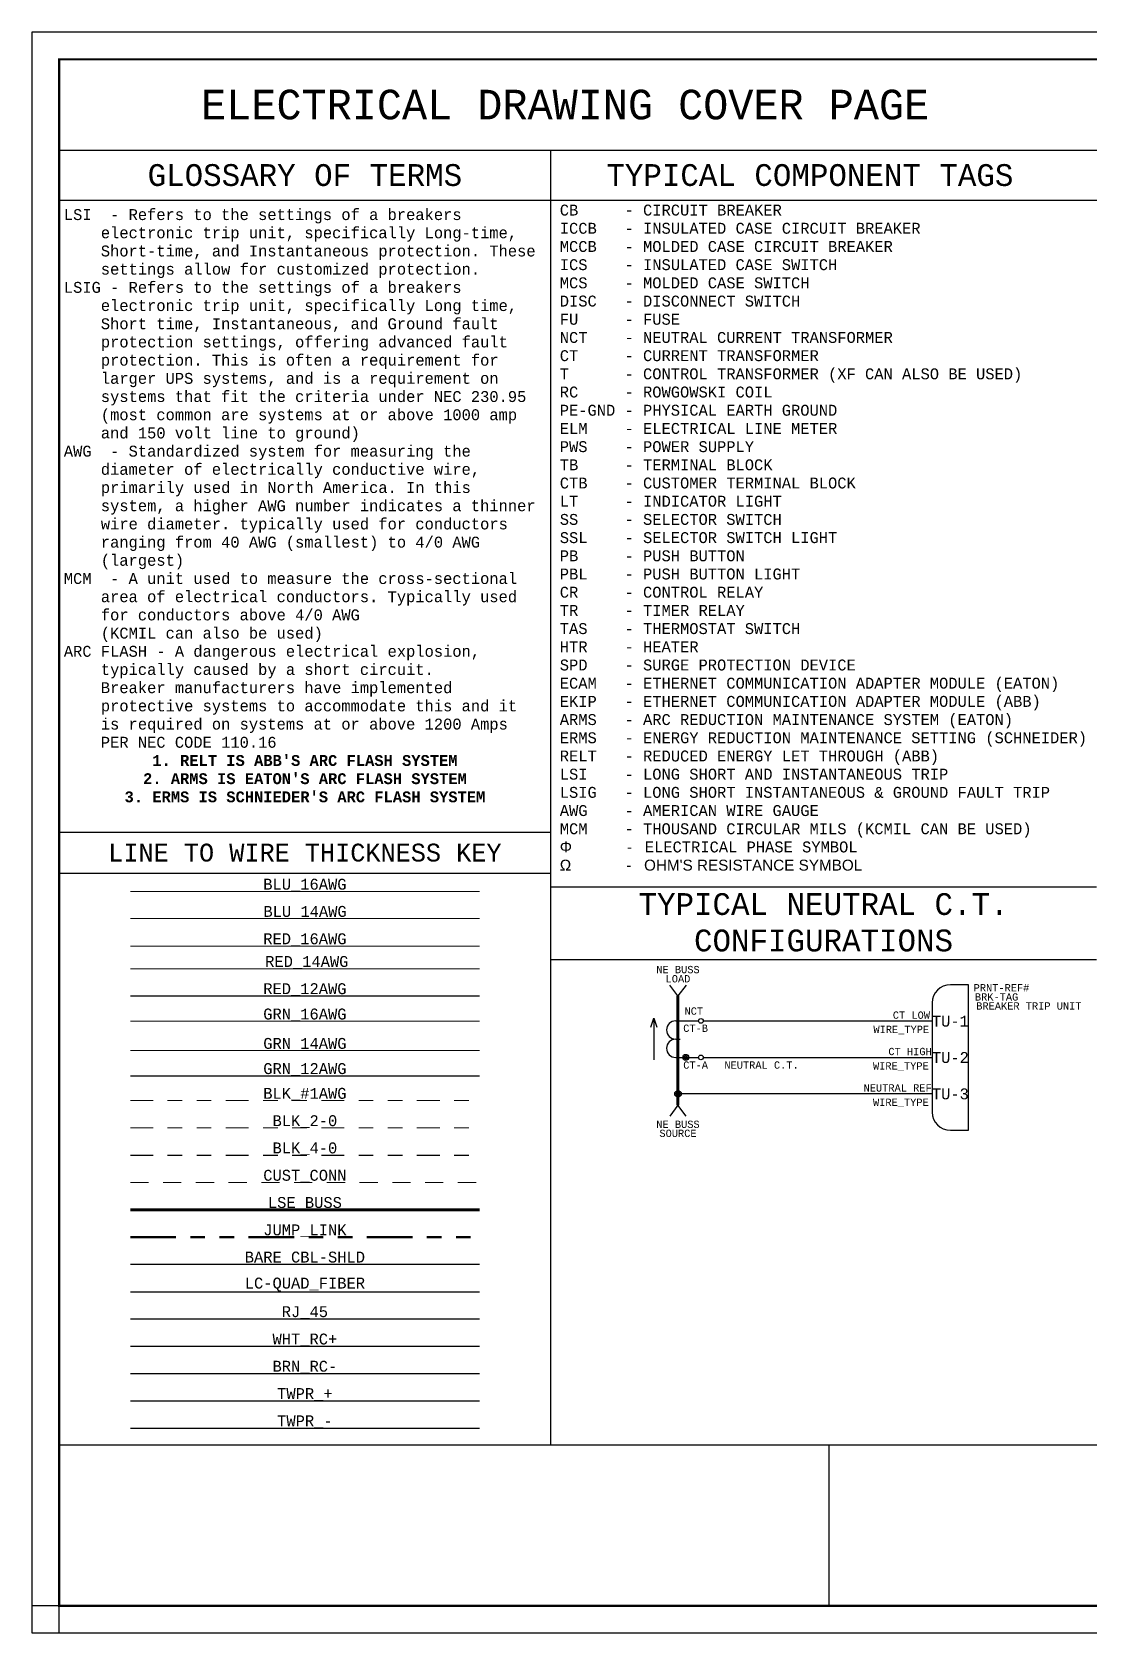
# Model space of a CAD drawing. Header units: inches. Extents: x -0.2 to 16.8, y -0.2 to 10.8.
# Drawn here: x -0.19 to 7.07, y -0.19 to 10.81 of the extents above; entities that cross this region are included whole.
import ezdxf
from ezdxf.enums import TextEntityAlignment as Align

# ---------------------------------------------------------------- set-up
doc = ezdxf.new("R2010")
doc.units = ezdxf.units.IN
doc.header["$LTSCALE"] = 0.25
doc.header["$MEASUREMENT"] = 0
for name, pattern in [('DASHED', [0.75, 0.5, -0.25]), ('PHANTOM', [2.5, 1.25, -0.25, 0.25, -0.25, 0.25, -0.25]), ('PHANTOM2', [1.25, 0.625, -0.125, 0.125, -0.125, 0.125, -0.125])]:
    doc.linetypes.add(name, pattern=pattern)
doc.layers.get('0').update_dxf_attribs({"linetype": 'CONTINUOUS'})
for name, color, linetype in [('BARE_CBL-SHLD', 3, 'Undefined Signal'), ('DESC', 150, 'CONTINUOUS'), ('DESCCHILD', 20, 'CONTINUOUS'), ('LC-QUAD_FIBER', 2, 'Internal System Link'), ('MISC', 7, 'CONTINUOUS'), ('RJ_45', 4, 'Capillary Tubing'), ('SYMS', 7, 'CONTINUOUS'), ('TAGFIXED', 7, 'CONTINUOUS'), ('TAGS', 150, 'CONTINUOUS'), ('TERMS', 123, 'CONTINUOUS'), ('TITLEBLOCK', 7, 'CONTINUOUS'), ('TWPR_+', 7, 'Electric Signal 2'), ('TWPR_-', 20, 'Electric Binary'), ('WHT_RC+', 7, 'Electric Signal 2'), ('WIRE_TYPE', 7, 'CONTINUOUS'), ('XREFCHILD', 134, 'CONTINUOUS')]:
    doc.layers.add(name, color=color, linetype=linetype)
for name, color, linetype, lineweight in [('BLK_#1AWG', 4, 'PHANTOM2', 9), ('BLK_2-0', 4, 'PHANTOM2', 20), ('BLK_4-0', 4, 'PHANTOM2', 30), ('BLU_14AWG', 5, 'CONTINUOUS', 20), ('BLU_16AWG', 5, 'CONTINUOUS', 9), ('CUST_CONN', 51, 'DASHED', 15), ('GRN_12AWG', 3, 'CONTINUOUS', 30), ('GRN_14AWG', 3, 'CONTINUOUS', 20), ('GRN_16AWG', 3, 'CONTINUOUS', 9), ('JUMP_LINK', 6, 'PHANTOM', 50), ('LSE_BUSS', 6, 'CONTINUOUS', 70), ('RED_12AWG', 1, 'CONTINUOUS', 30), ('RED_14AWG', 1, 'CONTINUOUS', 20), ('RED_16AWG', 1, 'CONTINUOUS', 9)]:
    doc.layers.add(name, color=color, linetype=linetype, lineweight=lineweight)
doc.layers.add('Border', color=250, linetype='CONTINUOUS', plot=False)
doc.layers.add('BRN_RC-', color=7, linetype='Electric Binary', true_color=0xa52a2a)
doc.styles.add('Mono 821', font='monos.ttf', dxfattribs={"height": 1.8})
doc.styles.get("Standard").update_dxf_attribs({"font": 'SIMPLEX'})
doc.styles.add('WD', font='monosb.ttf')
doc.linetypes.add('Capillary Tubing', pattern='A,0.25,[130,ltypeshp.shx,S=0.1,R=-30,X=0,Y=0],0.001,[130,ltypeshp.shx,S=0.1,R=30,X=0,Y=0],1', length=1.251)
doc.linetypes.add('Electric Binary', pattern='A,0.25,[130,ltypeshp.shx,S=0.1,R=-45,X=0,Y=0],0.04,[130,ltypeshp.shx,S=0.1,R=-45,X=0,Y=0],0.0001,[130,ltypeshp.shx,S=0.1,R=55,X=0,Y=0],0.04,[130,ltypeshp.shx,S=0.1,R=-45,X=0,Y=0],1', length=1.3301)
doc.linetypes.add('Electric Signal 2', pattern='A,0.25,[130,ltypeshp.shx,S=0.1,R=-30,X=0,Y=0],0.04,[130,ltypeshp.shx,S=0.1,R=-30,X=0,Y=0],0.04,[130,ltypeshp.shx,S=0.1,R=-30,X=0,Y=0],1', length=1.33)
doc.linetypes.add('Internal System Link', pattern='A,0.25,-0.1,[133,ltypeshp.shx,S=0.1,R=0,X=-0.1,Y=0],-0.1,0.8', length=1.25)
doc.linetypes.add('Undefined Signal', pattern='A,0.25,[130,ltypeshp.shx,S=0.1,R=-30,X=0,Y=0],1', length=1.25)

# ---------------------------------------------------------------- blocks, each defined once
blk = doc.blocks.new('ECAD_LSE_Custom_TB_2.0')
at = {"layer": 'Border', "linetype": 'Continuous'}
for points in [[(0, 0), (17, 0), (17, 11), (0, 11)], [(0, 0), (0.187, 0), (0.187, 0.187), (0, 0.187)]]:
    blk.add_lwpolyline(points, close=True, dxfattribs=at)
at = {"layer": 'TITLEBLOCK', "linetype": 'Continuous'}
blk.add_line((0.187, 1.293), (16.812, 1.293), dxfattribs=at)
at = {"layer": 'TITLEBLOCK', "color": 7, "linetype": 'Continuous'}
blk.add_line((5.477, 0.187), (5.477, 1.293), dxfattribs=at)
at = {"layer": 'TITLEBLOCK', "color": 7, "linetype": 'Continuous', "const_width": 0.0152}
blk.add_lwpolyline([(0.187, 10.812), (0.187, 0.187), (16.812, 0.187), (16.812, 10.812)], close=True, dxfattribs=at)
at = {"layer": 'TITLEBLOCK', "linetype": 'Continuous', "lineweight": 30, "flags": 104}
blk.add_attdef('SYSTEM_SPECS', text='', height=0.075, dxfattribs=at).set_placement((13.25, 10.719), align=Align.TOP_LEFT)
at = {"layer": 'TITLEBLOCK', "linetype": 'Continuous', "style": 'Mono 821'}
blk.add_attdef('PROJECT_NAME', text='', height=0.1, dxfattribs=at).set_placement((13.508, 1.209), align=Align.MIDDLE_LEFT)
blk.add_attdef('CUSTOMER_DESIGNATION', text='', height=0.1, dxfattribs=at).set_placement((11.25, 1.188), align=Align.TOP_CENTER)
for tag, p in [('CUSTOMER', (14.415, 1)), ('SCALE', (16.09, 0.972)), ('SWBD_AMP_VOLT_KAIC_NEMA', (11.25, 0.938)), ('CUSTOMER_2', (14.415, 0.844)), ('CUSTOMER_3', (14.415, 0.688)), ('QUOTE_NUMBER', (16.064, 0.71)), ('DWG_NUMBER', (16.104, 0.359))]:
    blk.add_attdef(tag, text='', height=0.1, dxfattribs=at).set_placement(p, align=Align.MIDDLE_CENTER)
blk.add_attdef('DWG_TYPE', text='', height=0.1, dxfattribs=at).set_placement((11.25, 0.688), align=Align.BOTTOM_CENTER)
blk = doc.blocks.new('VXF1CT')
for p, q in [((-0.258, 0.188), (-0.024, 0.188)), ((-0.258, 0), (-0.211, 0)), ((-0.258, -0.188), (-0.024, -0.188))]:
    blk.add_line(p, q)
for centre in [(0, 0.187), (0, -0.187)]:
    blk.add_circle(centre, 0.0242)
for centre in [(-0.258, 0.094), (-0.258, -0.094)]:
    blk.add_arc(centre, 0.0938, 90, 270)
at = {"linetype": 'Continuous', "style": 'WD', "flags": 8}
for tag, p in [('TERM02', (-0.034, 0.2)), ('TERM01', (-0.041, -0.173))]:
    blk.add_attdef(tag, text='', height=0.075, dxfattribs=at).set_placement(p, align=Align.RIGHT)
at = {"style": 'WD'}
for tag, p, height, flags in [('X2TERM02', (0, 0.211), 0.00938, 1), ('X1TERM02', (0.024, 0.187), 0.00938, 1), ('FAMILY', (-0.147, 0.143), 0.0075, 9), ('X8TERM01', (0, -0.212), 0.00938, 1), ('X1TERM01', (0.024, -0.188), 0.00938, 1)]:
    blk.add_attdef(tag, p, '', height=height, dxfattribs=dict(at, flags=flags))
for tag, p in [('TYPE', (-0.035, -0.035)), ('INST', (-0.17, -0.316)), ('DESC1', (-0.15, -0.568)), ('LOC', (-0.15, -0.451)), ('DESC2', (-0.15, -0.662))]:
    blk.add_attdef(tag, text='', height=0.075, dxfattribs=at).set_placement(p, align=Align.CENTER)
at = {"linetype": 'Continuous', "style": 'WD', "flags": 9}
for tag, p in [('ASSYCODE', (-0.128, 0.089)), ('MFG', (-0.13, 0.107)), ('CAT', (-0.128, 0.122))]:
    blk.add_attdef(tag, text='', height=0.0075, dxfattribs=at).set_placement(p, align=Align.CENTER)
at = {"style": 'WD'}
for tag, p in [('TAG1', (0.211, 0.023)), ('RATING1', (0.211, -0.094))]:
    blk.add_attdef(tag, p, '', height=0.075, dxfattribs=at)
blk = doc.blocks.new('HCN2_14P_8303')
at = {"layer": 'SYMS', "linetype": 'Continuous'}
for p, q in [((0, 0.25), (-0.125, 0.25)), ((0, -0.75), (0, 0.25)), ((-0.25, 0.125), (-0.25, -0.625)), ((-0.125, -0.75), (0, -0.75))]:
    blk.add_line(p, q, dxfattribs=at)
for centre, start, end in [((-0.125, 0.125), 90, 180), ((-0.125, -0.625), 180, 270)]:
    blk.add_arc(centre, 0.125, start, end, dxfattribs=at)
at = {"layer": 'SYMS', "style": 'WD'}
for tag, p in [('INST', (-0.117, 0.75)), ('LOC', (-0.117, 0.633)), ('DESC1', (-0.117, 0.516)), ('DESC2', (-0.117, 0.422)), ('TAG2', (-0.112, 0.281))]:
    blk.add_attdef(tag, text='', height=0.075, dxfattribs=at).set_placement(p, align=Align.RIGHT)
blk.add_attdef('XREF', (0.75, 0.3), '', height=0.075, dxfattribs=at)
for tag, p, height, flags in [('X2LINK', (-0.125, 0.281), 0.0075, 1), ('ACE_FLAG', (0.036, 0.11), 0.075, 9), ('X4TERM01P', (-0.25, 0), 0.0075, 1), ('FAMILY', (0.036, 0.091), 0.0075, 9), ('X4TERM02P', (-0.25, -0.25), 0.0075, 1), ('X4TERM03P', (-0.25, -0.5), 0.0075, 1), ('X8LINK', (-0.125, -0.781), 0.0075, 1)]:
    blk.add_attdef(tag, p, '', height=height, dxfattribs=dict(at, flags=flags))
at = {"layer": 'SYMS', "linetype": 'Continuous', "style": 'WD', "flags": 8}
for tag, p in [('TERMDESC01P', (-0.325, 0.038)), ('TERMDESC02P', (-0.325, -0.212)), ('TERMDESC03P', (-0.325, -0.462))]:
    blk.add_attdef(tag, text='', height=0.075, dxfattribs=at).set_placement(p, align=Align.RIGHT)
for tag, p in [('TERM01P', (-0.125, 0)), ('TERM02P', (-0.125, -0.25)), ('TERM03P', (-0.125, -0.5))]:
    blk.add_attdef(tag, text='', height=0.075, dxfattribs=at).set_placement(p, align=Align.MIDDLE_CENTER)
at = {"layer": 'SYMS', "color": 7, "style": 'WD'}
for tag, p in [('X4_TINY_DOT_DONT_REMOVE_01P', (-0.25, 0)), ('X4_TINY_DOT_DONT_REMOVE_02P', (-0.25, -0.25)), ('X4_TINY_DOT_DONT_REMOVE_03P', (-0.25, -0.5))]:
    blk.add_attdef(tag, p, '', height=0.075, dxfattribs=at)
at = {"layer": 'SYMS', "linetype": 'Continuous', "style": 'WD', "flags": 1}
blk.add_attdef('WDBLKNAM', (0, 0), '', height=0.01, dxfattribs=at)
at = {"layer": 'SYMS', "linetype": 'Continuous', "style": 'WD', "flags": 8}
for tag, p in [('X4WIRE01P', (-0.325, -0.038)), ('X4WIRE02P', (-0.325, -0.288)), ('X4WIRE03P', (-0.325, -0.538))]:
    blk.add_attdef(tag, text='', height=0.075, dxfattribs=at).set_placement(p, align=Align.TOP_RIGHT)
blk = doc.blocks.new('WDDOT')
for radius in [0.0225, 0.014, 0.00697]:
    blk.add_circle((0, 0), radius)
blk = doc.blocks.new('HA1X2')
for p, q in [((-0.023, -0.07), (0, 0)), ((0, 0), (0.023, -0.07))]:
    blk.add_line(p, q)
at = {"style": 'WD'}
blk.add_attdef('DESC1', text='', height=0.075, dxfattribs=at).set_placement((0, 0.199), align=Align.CENTER)
blk.add_attdef('DESC2', text='', height=0.075, dxfattribs=at).set_placement((0, 0.15), align=Align.TOP_CENTER)
at = {"style": 'WD', "flags": 1}
blk.add_attdef('X8TERM01', (0, 0), '', height=0.0075, dxfattribs=at)
blk = doc.blocks.new('HA1X4Y')
for p, q in [((0, 0), (-0.05625, -0.075)), ((0.05625, -0.075), (0, 0))]:
    blk.add_line(p, q)
at = {"style": 'WD', "flags": 1}
blk.add_attdef('X2TERM01', (0, 0), '', height=0.0075, dxfattribs=at)
at = {"style": 'WD'}
blk.add_attdef('DESC1', text='', height=0.075, dxfattribs=at).set_placement((0, -0.21795), align=Align.CENTER)
blk.add_attdef('DESC2', text='', height=0.075, dxfattribs=at).set_placement((0, -0.25545), align=Align.TOP_CENTER)
blk = doc.blocks.new('HA1X2Y')
for p, q in [((0, 0), (-0.05625, 0.075)), ((0.05625, 0.075), (0, 0))]:
    blk.add_line(p, q)
at = {"style": 'WD'}
blk.add_attdef('DESC1', text='', height=0.075, dxfattribs=at).set_placement((0, 0.2742), align=Align.CENTER)
blk.add_attdef('DESC2', text='', height=0.075, dxfattribs=at).set_placement((0, 0.225), align=Align.TOP_CENTER)
at = {"style": 'WD', "flags": 1}
blk.add_attdef('X8TERM01', (0, 0), '', height=0.0075, dxfattribs=at)

msp = doc.modelspace()

# ---------------------------------------------------------------- linework, layer by layer
at = {"linetype": 'Continuous'}
msp.add_line((4.085, 4.035), (4.085, 3.748), dxfattribs=at)
at = {"layer": 'BARE_CBL-SHLD'}
msp.add_line((0.488, 2.344), (2.887, 2.344), dxfattribs=at)
at = {"layer": 'BLK_#1AWG'}
msp.add_line((0.488, 3.469), (2.887, 3.469), dxfattribs=at)
at = {"layer": 'BLK_2-0'}
msp.add_line((0.488, 3.281), (2.887, 3.281), dxfattribs=at)
at = {"layer": 'BLK_4-0'}
msp.add_line((0.488, 3.094), (2.887, 3.094), dxfattribs=at)
at = {"layer": 'BLU_14AWG'}
msp.add_line((2.887, 4.719), (0.488, 4.719), dxfattribs=at)
at = {"layer": 'BLU_16AWG'}
msp.add_line((0.488, 4.906), (2.887, 4.906), dxfattribs=at)
at = {"layer": 'BRN_RC-'}
msp.add_line((0.488, 1.594), (2.887, 1.594), dxfattribs=at)
at = {"layer": 'CUST_CONN'}
msp.add_line((0.488, 2.906), (2.887, 2.906), dxfattribs=at)
at = {"layer": 'GRN_12AWG'}
msp.add_line((0.488, 3.639), (2.887, 3.639), dxfattribs=at)
at = {"layer": 'GRN_14AWG'}
msp.add_line((0.488, 3.812), (2.887, 3.812), dxfattribs=at)
at = {"layer": 'GRN_16AWG'}
msp.add_line((0.488, 4.014), (2.887, 4.014), dxfattribs=at)
at = {"layer": 'JUMP_LINK'}
msp.add_line((0.488, 2.531), (2.887, 2.531), dxfattribs=at)
at = {"layer": 'LC-QUAD_FIBER'}
msp.add_line((0.488, 2.156), (2.887, 2.156), dxfattribs=at)
at = {"layer": 'LSE_BUSS', "linetype": 'Continuous'}
msp.add_line((4.25, 4.188), (4.25, 3.438), dxfattribs=at)
at = {"layer": 'LSE_BUSS'}
msp.add_line((0.488, 2.719), (2.887, 2.719), dxfattribs=at)
at = {"layer": 'RED_12AWG'}
msp.add_line((0.488, 4.188), (2.887, 4.188), dxfattribs=at)
at = {"layer": 'RED_14AWG'}
msp.add_line((0.488, 4.375), (2.887, 4.375), dxfattribs=at)
at = {"layer": 'RED_16AWG'}
msp.add_line((0.488, 4.531), (2.887, 4.531), dxfattribs=at)
at = {"layer": 'RJ_45'}
msp.add_line((0.488, 1.969), (2.887, 1.969), dxfattribs=at)
at = {"layer": 'TITLEBLOCK', "linetype": 'Continuous'}
for p, q in [((0, 9.999), (16.625, 9.999)), ((3.375, 9.999), (3.375, 1.104)), ((0, 9.655), (16.625, 9.655)), ((0, 5.313), (3.375, 5.313)), ((0, 5.031), (3.375, 5.031)), ((3.375, 4.938), (7.125, 4.938)), ((3.375, 4.438), (7.125, 4.438))]:
    msp.add_line(p, q, dxfattribs=at)
at = {"layer": 'TWPR_+'}
msp.add_line((0.488, 1.406), (2.887, 1.406), dxfattribs=at)
at = {"layer": 'TWPR_-'}
msp.add_line((0.488, 1.219), (2.887, 1.219), dxfattribs=at)
at = {"layer": 'WHT_RC+'}
msp.add_line((0.488, 1.781), (2.887, 1.781), dxfattribs=at)
at = {"layer": 'WIRE_TYPE', "linetype": 'Continuous'}
for p, q in [((4.423, 4.016), (5.996, 4.016)), ((4.423, 3.765), (5.996, 3.765)), ((5.996, 3.515), (4.25, 3.515))]:
    msp.add_line(p, q, dxfattribs=at)

# ---------------------------------------------------------------- block references
at = {"linetype": 'Continuous'}
msp.add_blockref('ECAD_LSE_Custom_TB_2.0', (-0.188, -0.189), dxfattribs=at)
at = {"layer": 'SYMS', "linetype": 'Continuous'}
ref = msp.add_blockref('HA1X2Y', (4.25, 4.188), dxfattribs=at)
ref.add_attrib('DESC2', 'LOAD', dxfattribs={"layer": 'DESC', "height": 0.0502, "style": 'WD'}).set_placement((4.25, 4.331), align=Align.TOP_CENTER)
ref.add_attrib('DESC1', 'NE BUSS', dxfattribs={"layer": 'DESC', "height": 0.0502, "style": 'WD'}).set_placement((4.25, 4.344), align=Align.CENTER)
ref = msp.add_blockref('HCN2_14P_8303', (6.246, 4.015), dxfattribs=at)
ref.add_attrib('XREF', 'PRNT-REF#', (6.281, 4.219), dxfattribs={"layer": 'XREFCHILD', "height": 0.0502, "style": 'WD'})
ref.add_attrib('TERMDESC01P', 'CT LOW', dxfattribs={"layer": 'TERMS', "linetype": 'Continuous', "height": 0.0502, "style": 'WD', "flags": 8}).set_placement((5.981, 4.031), align=Align.RIGHT)
ref.add_attrib('TAG2', 'BRK-TAG ', dxfattribs={"layer": 'TAGS', "height": 0.0502, "style": 'WD'}).set_placement((6.63, 4.156), align=Align.RIGHT)
ref.add_attrib('DESC1', 'BREAKER TRIP UNIT', dxfattribs={"layer": 'DESCCHILD', "height": 0.05022, "style": 'WD'}).set_placement((7.022, 4.094), align=Align.RIGHT)
ref.add_attrib('TERM01P', 'TU-1', dxfattribs={"layer": 'TERMS', "linetype": 'Continuous', "height": 0.075, "style": 'WD', "flags": 8}).set_placement((6.121, 4.015), align=Align.MIDDLE_CENTER)
ref.add_attrib('TERMDESC02P', 'CT HIGH', dxfattribs={"layer": 'TERMS', "linetype": 'Continuous', "height": 0.0502, "style": 'WD', "flags": 8}).set_placement((5.993, 3.781), align=Align.RIGHT)
ref.add_attrib('TERM02P', 'TU-2', dxfattribs={"layer": 'TERMS', "linetype": 'Continuous', "height": 0.075, "style": 'WD', "flags": 8}).set_placement((6.121, 3.765), align=Align.MIDDLE_CENTER)
ref.add_attrib('TERMDESC03P', 'NEUTRAL REF', dxfattribs={"layer": 'TERMS', "linetype": 'Continuous', "height": 0.05022, "style": 'WD', "flags": 8}).set_placement((5.993, 3.531), align=Align.RIGHT)
ref.add_attrib('TERM03P', 'TU-3', dxfattribs={"layer": 'TERMS', "linetype": 'Continuous', "height": 0.075, "style": 'WD', "flags": 8}).set_placement((6.121, 3.515), align=Align.MIDDLE_CENTER)
ref = msp.add_blockref('VXF1CT', (4.407, 3.891), dxfattribs=dict(at, xscale=0.6696428571428572, yscale=0.6696428571428572, zscale=0.6696428571428572))
ref.add_attrib('TERM01', 'CT-A', dxfattribs={"layer": 'TERMS', "linetype": 'Continuous', "height": 0.0502, "style": 'WD', "flags": 8}).set_placement((4.456, 3.688), align=Align.RIGHT)
ref.add_attrib('TERM02', 'CT-B', dxfattribs={"layer": 'TERMS', "linetype": 'Continuous', "height": 0.0502, "style": 'WD', "flags": 8}).set_placement((4.456, 3.941), align=Align.RIGHT)
ref.add_attrib('TAG1F', 'NCT ', (4.295, 4.059), dxfattribs={"layer": 'TAGFIXED', "height": 0.0502, "style": 'WD'})
ref.add_attrib('DESC1', 'NEUTRAL C.T.', dxfattribs={"layer": 'DESC', "height": 0.05022, "style": 'WD'}).set_placement((4.824, 3.688), align=Align.CENTER)
for name, p, xscale, yscale, zscale in [('HA1X2', (4.085, 4.035), 0.8892420280759764, 0.8892420280759764, 0.8892420280759764), ('WDDOT', (4.303, 3.766), 0.8928571428571429, 0.8928571428571429, 0.8928571428571429)]:
    msp.add_blockref(name, p, dxfattribs=dict(at, xscale=xscale, yscale=yscale, zscale=zscale))
msp.add_blockref('WDDOT', (4.25, 3.515), dxfattribs=at)
ref = msp.add_blockref('HA1X4Y', (4.25, 3.438), dxfattribs=at)
ref.add_attrib('DESC2', 'SOURCE', dxfattribs={"layer": 'DESC', "height": 0.0502, "style": 'WD'}).set_placement((4.25, 3.269), align=Align.TOP_CENTER)
ref.add_attrib('DESC1', 'NE BUSS', dxfattribs={"layer": 'DESC', "height": 0.0502, "style": 'WD'}).set_placement((4.25, 3.281), align=Align.CENTER)

# ---------------------------------------------------------------- texts
at = {"layer": 'MISC', "linetype": 'Continuous', "attachment_point": 8, "style": 'Mono 821'}
for s, insert, char_height in [('BLU_16AWG', (1.687, 4.906), 0.075), ('\\W1.00;BLU_14AWG', (1.688, 4.719), 0.075), ('\\W1.00;RED_16AWG', (1.687, 4.531), 0.075), ('\\W1.00;RED_14AWG', (1.7, 4.375), 0.075), ('\\W1.00;RED_12AWG', (1.687, 4.188), 0.075), ('\\W1.00;GRN_16AWG', (1.687, 4.014), 0.075), ('\\W1.00;WIRE_TYPE', (5.784, 3.925), 0.05022), ('GRN_14AWG', (1.687, 3.812), 0.075), ('\\W1.00;GRN_12AWG', (1.687, 3.639), 0.075), ('\\W1.00;WIRE_TYPE', (5.781, 3.674), 0.05022), ('\\W1.00;BLK_#1AWG', (1.687, 3.469), 0.075), ('\\W1.00;WIRE_TYPE', (5.781, 3.424), 0.05022), ('\\W1.00;BLK_2-0', (1.687, 3.281), 0.075), ('\\W1.00;BLK_4-0', (1.687, 3.094), 0.075), ('\\W1.00;CUST_CONN', (1.687, 2.906), 0.075), ('\\W1.00;LSE_BUSS', (1.687, 2.719), 0.075), ('\\W1.00;JUMP_LINK', (1.687, 2.531), 0.075), ('BARE_CBL-SHLD', (1.687, 2.344), 0.075), ('\\W1.00;LC-QUAD_FIBER', (1.687, 2.156), 0.075), ('\\W1.00;RJ_45', (1.687, 1.969), 0.075), ('WHT_RC+', (1.687, 1.781), 0.075), ('\\W1.00;BRN_RC-', (1.687, 1.594), 0.075), ('TWPR_+', (1.687, 1.406), 0.075), ('\\W1.00;TWPR_-', (1.687, 1.219), 0.075)]:
    msp.add_mtext(s, dxfattribs=dict(at, insert=insert, char_height=char_height))
at = {"layer": 'TITLEBLOCK', "linetype": 'Continuous', "style": 'Mono 821'}
for s, width, gutter_width, heights, insert, char_height, attachment_point in [('ELECTRICAL DRAWING COVER PAGE', 6.84569, 0.678, [0.456], (3.475, 10.311), 0.20353, 5), ('GLOSSARY OF TERMS', 3.51524, 0.5, [0], (1.687, 9.827), 0.15, 5), ('TYPICAL COMPONENT TAGS', 3.51524, 0.5, [0], (5.156, 9.827), 0.15, 5), ("\\A1;LSI  - Refers to the settings of a breakers  \\P    electronic trip unit, specifically Long-time, \\P    Short-time, and Instantaneous protection. These  \\P    settings allow for customized protection. \\PLSIG - Refers to the settings of a breakers \\P    electronic trip unit, specifically Long time, \\P    Short time, Instantaneous, and Ground fault \\P    protection settings, offering advanced fault \\P    protection. This is often a requirement for \\P    larger UPS systems, and is a requirement on \\P    systems that fit the criteria under NEC 230.95 \\P    (most common are systems at or above 1000 amp \\P    and 150 volt line to ground)  \\PAWG  - Standardized system for measuring the \\P    diameter of electrically conductive wire, \\P    primarily used in North America. In this \\P    system, a higher AWG number indicates a thinner \\P    wire diameter. typically used for conductors \\P    ranging from 40 AWG (smallest) to 4/0 AWG \\P    (largest)\\PMCM  - A unit used to measure the cross-sectional \\P    area of electrical conductors. Typically used \\P    for conductors above 4/0 AWG \\P    (KCMIL can also be used)\\PARC FLASH - A dangerous electrical explosion, \\P    typically caused by a short circuit.\\P    Breaker manufacturers have implemented \\P    protective systems to accommodate this and it \\P    is required on systems at or above 1200 Amps \\P    PER NEC CODE 110.16 \\P\\pxi-3,l3,qc,t3;{\\fMonospac821 BT|b1|i0|c0|p49;1.^IRELT IS ABB'S ARC FLASH SYSTEM\\P2.^IARMS IS EATON'S ARC FLASH SYSTEM\\P3.^IERMS IS SCHNIEDER'S ARC FLASH SYSTEM\\P\\pi0,l0,tz;} ", 3.3125, 0.5, [7.248], (0.031, 9.594), 0.075, 1), ("CB     - CIRCUIT BREAKER\\PICCB   - INSULATED CASE CIRCUIT BREAKER\\PMCCB   - MOLDED CASE CIRCUIT BREAKER\\PICS    - INSULATED CASE SWITCH\\PMCS    - MOLDED CASE SWITCH\\PDISC   - DISCONNECT SWITCH\\PFU     - FUSE\\PNCT    - NEUTRAL CURRENT TRANSFORMER\\PCT     - CURRENT TRANSFORMER\\PT      - CONTROL TRANSFORMER (XF CAN ALSO BE USED)\\PRC     - ROWGOWSKI COIL\\PPE-GND - PHYSICAL EARTH GROUND\\PELM    - ELECTRICAL LINE METER\\PPWS    - POWER SUPPLY\\PTB     - TERMINAL BLOCK\\PCTB    - CUSTOMER TERMINAL BLOCK\\PLT     - INDICATOR LIGHT\\PSS     - SELECTOR SWITCH\\PSSL    - SELECTOR SWITCH LIGHT\\PPB     - PUSH BUTTON\\PPBL    - PUSH BUTTON LIGHT\\PCR     - CONTROL RELAY\\PTR     - TIMER RELAY\\PTAS    - THERMOSTAT SWITCH\\PHTR    - HEATER\\PSPD    - SURGE PROTECTION DEVICE\\PECAM   - ETHERNET COMMUNICATION ADAPTER MODULE (EATON)\\PEKIP   - ETHERNET COMMUNICATION ADAPTER MODULE (ABB)\\PARMS   - ARC REDUCTION MAINTENANCE SYSTEM (EATON)\\PERMS   - ENERGY REDUCTION MAINTENANCE SETTING (SCHNEIDER)\\PRELT   - REDUCED ENERGY LET THROUGH (ABB)\\PLSI    - LONG SHORT AND INSTANTANEOUS TRIP\\PLSIG   - LONG SHORT INSTANTANEOUS & GROUND FAULT TRIP\\PAWG    - AMERICAN WIRE GAUGE\\PMCM    - THOUSAND CIRCULAR MILS (KCMIL CAN BE USED)\\P{\\fArial|b0|i0|c0|p34;Φ             -   }ELECTRICAL PHASE SYMBOL\\P{\\fArial|b0|i0|c0|p34;Ω             -   OHM'S RESISTANCE SYMBOL}", 3.69759, 0.5, [4.874], (3.438, 9.625), 0.075, 1), ('LINE TO WIRE THICKNESS KEY', 3.36224, 0.409, [0], (1.687, 5.172), 0.12265, 5), ('TYPICAL NEUTRAL C.T. CONFIGURATIONS ', 3.51524, 0.5, [0], (5.25, 4.693), 0.15, 5)]:
    msp.add_mtext_dynamic_manual_height_columns(s, width=width, gutter_width=gutter_width, heights=heights, dxfattribs=dict(at, insert=insert, char_height=char_height, attachment_point=attachment_point))

doc.saveas('drawing.dxf')
